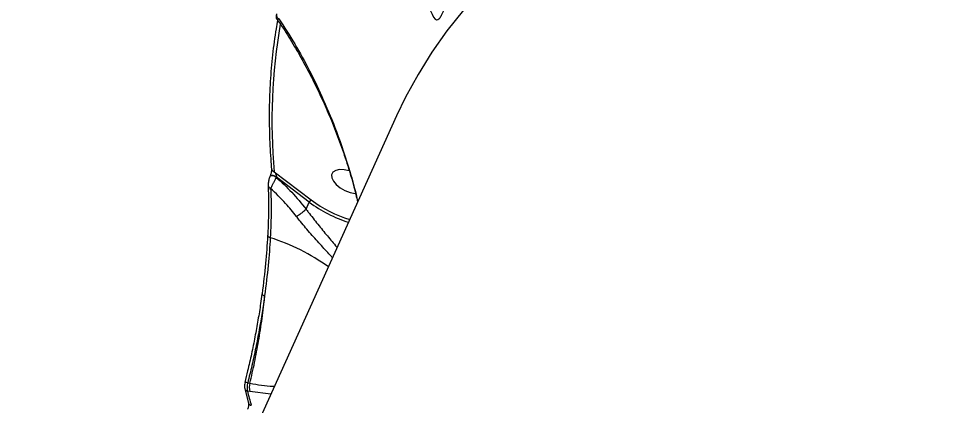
# Model space of a CAD drawing. Header units: millimetres. Extents: x -6523 to 7556, y -5559 to 6101.
# Drawn here: x -1837.7 to -1619.8, y 2090.3 to 2180.4 of the extents above; entities that cross this region are included whole.
import ezdxf

# ---------------------------------------------------------------- set-up
doc = ezdxf.new("R2010")
doc.units = ezdxf.units.MM
for name, color, linetype in [('DIKOM_ОБЪЕКТ', 7, 'Continuous'), ('DIKOM_РАЗМЕР_ЗОНА', 7, 'Continuous'), ('DIKOM_РАЗМЕР_ОБЪЕКТА', 7, 'Continuous')]:
    doc.layers.add(name, color=color, linetype=linetype)
doc.styles.add('style1', font='arial.ttf', dxfattribs={"width": 0.8})
doc.dimstyles.new('1-50', dxfattribs={"dimtxt": 300, "dimasz": 200, "dimexe": 100, "dimexo": 0, "dimgap": 100, "dimtad": 1, "dimtxsty": 'style1', "dimcen": 200, "dimclrd": 7, "dimclre": 7, "dimclrt": 7, "dimadec": 1, "dimazin": 2, "dimtfac": 1, "dimtmove": 0, "dimatfit": 2, "dimfxl": 0, "dimlwd": 25, "dimlwe": 18, "dimarcsym": 0})

# ---------------------------------------------------------------- blocks, each defined once
blk = doc.blocks.new('*D10')
at = {"layer": 'Defpoints', "color": 0, "transparency": 16777216}
for p in [(-1823.23, 4314.24), (3842.01, -3170.82), (6537.88, -3170.82)]:
    blk.add_point(p, dxfattribs=at)
at = {"layer": 'DIKOM_РАЗМЕР_ОБЪЕКТА', "color": 7, "lineweight": 18, "transparency": 16777216}
for p, q in [((-1823.23, 4314.24), (6637.88, 4314.24)), ((3842.01, -3170.82), (6637.88, -3170.82))]:
    blk.add_line(p, q, dxfattribs=at)
at = {"layer": 'DIKOM_РАЗМЕР_ОБЪЕКТА', "color": 7, "lineweight": 25, "transparency": 16777216}
blk.add_line((6537.88, 3914.24), (6537.88, -2770.82), dxfattribs=at)
at = {"layer": 'DIKOM_РАЗМЕР_ОБЪЕКТА', "color": 7, "transparency": 16777216}
for points in [[(6471.22, 3914.24), (6604.55, 3914.24), (6537.88, 4314.24)], [(6471.22, -2770.82), (6604.55, -2770.82), (6537.88, -3170.82)]]:
    blk.add_solid(points, dxfattribs=at)
at = {"layer": 'DIKOM_РАЗМЕР_ОБЪЕКТА', "color": 7, "transparency": 16777216, "insert": (6304.71, 207.11), "char_height": 300, "attachment_point": 5, "rotation": 90, "style": 'style1'}
blk.add_mtext('7500', dxfattribs=at)
blk = doc.blocks.new('*D13')
at = {"layer": 'Defpoints', "color": 0, "transparency": 16777216}
for p in [(-2358.18, 6101.03), (4341.71, -4605.15), (7455.88, -4605.15)]:
    blk.add_point(p, dxfattribs=at)
at = {"layer": 'DIKOM_РАЗМЕР_ЗОНА', "color": 7, "lineweight": 18, "transparency": 16777216}
for p, q in [((-2358.18, 6101.03), (7555.88, 6101.03)), ((4341.71, -4605.15), (7555.88, -4605.15))]:
    blk.add_line(p, q, dxfattribs=at)
at = {"layer": 'DIKOM_РАЗМЕР_ЗОНА', "color": 7, "lineweight": 25, "transparency": 16777216}
blk.add_line((7455.88, 5701.03), (7455.88, -4205.15), dxfattribs=at)
at = {"layer": 'DIKOM_РАЗМЕР_ЗОНА', "color": 7, "transparency": 16777216}
for points in [[(7389.22, 5701.03), (7522.55, 5701.03), (7455.88, 6101.03)], [(7389.22, -4205.15), (7522.55, -4205.15), (7455.88, -4605.15)]]:
    blk.add_solid(points, dxfattribs=at)
at = {"layer": 'DIKOM_РАЗМЕР_ЗОНА', "color": 7, "transparency": 16777216, "insert": (7222.71, 375.61), "char_height": 300, "attachment_point": 5, "rotation": 90, "style": 'style1'}
blk.add_mtext('10700', dxfattribs=at)

msp = doc.modelspace()

# ---------------------------------------------------------------- linework, layer by layer
at = {"layer": 'DIKOM_ОБЪЕКТ', "color": 7, "linetype": 'Continuous', "lineweight": 15}
for p, q in [((-1749.699, 2157.798), (-1858.029, 1917.433)), ((-1778.194, 2144.765), (-1769.575, 2138.161)), ((-1779.181, 2143.665), (-1779.212, 2143.597)), ((-1777.699, 2143.513), (-1777.73, 2143.445)), ((-1770.033, 2137.638), (-1777.699, 2143.513)), ((-1779.606, 2141.523), (-1779.607, 2141.551)), ((-1770.762, 2136.02), (-1770.033, 2137.638)), ((-1770.762, 2136.02), (-1770.767, 2136.014)), ((-1779.701, 2129.895), (-1779.716, 2129.642)), ((-1785.063, 2094.141), (-1784.171, 2090.789)), ((-1784.372, 2095.53), (-1783.868, 2095.437)), ((-1783.898, 2093.507), (-1784.446, 2093.609)), ((-1778.965, 2092.861), (-1783.898, 2093.507))]:
    msp.add_line(p, q, dxfattribs=at)
at = {"layer": 'DIKOM_ОБЪЕКТ', "color": 7, "linetype": 'Continuous', "lineweight": 15, "flags": 128}
for points in [[(-1616.803, 2236.649), (-1625.409, 2235.395), (-1633.806, 2233.922), (-1641.987, 2232.232), (-1649.944, 2230.327), (-1657.67, 2228.209), (-1665.157, 2225.879), (-1672.399, 2223.339), (-1679.389, 2220.593), (-1686.121, 2217.642), (-1692.587, 2214.49), (-1698.783, 2211.138), (-1704.702, 2207.591), (-1710.339, 2203.852), (-1715.689, 2199.924), (-1720.746, 2195.811), (-1725.506, 2191.516), (-1729.965, 2187.044), (-1734.118, 2182.398), (-1737.961, 2177.584), (-1741.492, 2172.605), (-1744.706, 2167.467), (-1747.6, 2162.173), (-1749.699, 2157.798)], [(-1760.723, 2144.957), (-1760.738, 2144.961), (-1761.92, 2145.214), (-1762.998, 2145.243), (-1763.885, 2145.045), (-1764.509, 2144.637), (-1764.82, 2144.052), (-1764.791, 2143.336), (-1764.426, 2142.548), (-1763.754, 2141.752), (-1762.829, 2141.012), (-1761.727, 2140.388), (-1760.536, 2139.931), (-1759.354, 2139.678), (-1759.249, 2139.666)], [(-1777.73, 2143.445), (-1777.962, 2143.595), (-1778.221, 2143.712), (-1778.487, 2143.786), (-1778.738, 2143.811), (-1778.953, 2143.787), (-1779.115, 2143.713), (-1779.212, 2143.597), (-1779.215, 2143.591)], [(-1777.699, 2143.513), (-1777.931, 2143.663), (-1778.191, 2143.78), (-1778.456, 2143.854), (-1778.707, 2143.88), (-1778.922, 2143.855), (-1779.085, 2143.781), (-1779.181, 2143.665), (-1779.181, 2143.665)], [(-1779.694, 2129.895), (-1779.677, 2129.996), (-1779.626, 2130.096)], [(-1779.116, 2129.362), (-1779.278, 2129.421), (-1779.42, 2129.496), (-1779.535, 2129.584), (-1779.621, 2129.681), (-1779.675, 2129.785), (-1779.694, 2129.891), (-1779.694, 2129.895)], [(-1781.016, 2116.183), (-1781.018, 2116.2), (-1781.004, 2116.255), (-1780.955, 2116.304)], [(-1784.996, 2095.602), (-1785.002, 2095.598), (-1785.005, 2095.592)]]:
    msp.add_lwpolyline(points, dxfattribs=at)
at = {"layer": 'DIKOM_ОБЪЕКТ', "color": 7, "linetype": 'Continuous', "lineweight": 15}
for centre, radius, start, end in [((-1776.842, 2181.255), 0.858, 159.53242, 250.03429), ((-1646.994, 2156.654), 131.738, 170.15707, 185.17751), ((-1778.016, 2145.577), 0.831, 187.98888, 257.63625), ((-1778.822, 2141.636), 0.792, 188.15875, 254.75407), ((-1751.603, 2162.462), 30.917, 233.40826, 252.52387), ((-1751.672, 2162.301), 30.054, 233.43843, 252.71265), ((-1793.595, 2083.677), 47.924, 54.22793, 72.41573), ((-1780.356, 2116.683), 0.828, 217.18211, 265.17632), ((-1784.332, 2094.364), 0.763, 197.02945, 261.47489), ((-1784.885, 2093.84), 1.766, 73.13123, 93.61931), ((-1780.078, 2094.412), 3.926, 164.87132, 193.31964), ((-1603.032, 2140.055), 187.265, 194.36048, 195.41629), ((-1783.454, 2091.02), 0.753, 197.88283, 262.00748)]:
    msp.add_arc(centre, radius, start, end, dxfattribs=at)
for points, knots in [([(-1736.4, 2199.641), (-1736.354, 2197.592), (-1736.259, 2193.44), (-1737.08, 2188.264), (-1737.979, 2184.725), (-1738.622, 2182.768), (-1739.146, 2181.452), (-1739.666, 2180.495), (-1740.181, 2180.012), (-1740.506, 2180.153), (-1740.975, 2180.677), (-1741.536, 2181.825), (-1742.619, 2184.151), (-1744.24, 2187.267), (-1746.355, 2190.721), (-1748.617, 2194.042), (-1750.626, 2196.825), (-1752.676, 2199.584), (-1754.473, 2201.987), (-1755.584, 2203.53), (-1756.05, 2204.176)], [0, 0, 0, 0, 0.0952085, 0.1929562, 0.2448, 0.2710704, 0.2981702, 0.3242902, 0.3503875, 0.3910753, 0.4019429, 0.4719631, 0.5438092, 0.6393962, 0.7378516, 0.7988543, 0.8613642, 0.9113743, 0.9628382, 1, 1, 1, 1]), ([(-1777.695, 2181.364), (-1777.712, 2181.289), (-1777.748, 2181.131), (-1777.763, 2180.938), (-1777.743, 2180.685), (-1777.685, 2180.461), (-1777.595, 2180.34), (-1777.561, 2180.293)], [0, 0, 0, 0, 0.24453861, 0.51299204, 0.68998857, 0.88057856, 1, 1, 1, 1]), ([(-1777.415, 2180.127), (-1777.535, 2179.458), (-1778.012, 2176.785), (-1778.635, 2172.03), (-1779.171, 2165.827), (-1779.403, 2159.523), (-1779.341, 2153.236), (-1779.091, 2148.53), (-1778.88, 2145.963), (-1778.838, 2145.461)], [0, 0, 0, 0, 0.060584, 0.2419143, 0.4232807, 0.6046973, 0.7861666, 0.9581966, 1, 1, 1, 1]), ([(-1777.135, 2180.448), (-1777.25, 2180.359), (-1777.456, 2180.198), (-1777.526, 2180.271), (-1777.557, 2180.304)], [0, 0, 0, 0, 0.5581327, 1, 1, 1, 1]), ([(-1777.545, 2180.313), (-1777.157, 2179.764), (-1775.878, 2177.951), (-1773.804, 2174.602), (-1771.311, 2170.261), (-1768.896, 2165.609), (-1766.658, 2160.883), (-1764.584, 2156.032), (-1762.724, 2151.177), (-1761.058, 2146.203), (-1759.734, 2141.729), (-1759.049, 2138.864), (-1758.766, 2137.68)], [0, 0, 0, 0, 0.04782771, 0.15795556, 0.27058403, 0.38568652, 0.50325887, 0.60842713, 0.71992346, 0.82644829, 0.92829127, 1, 1, 1, 1]), ([(-1777.135, 2180.448), (-1775.88, 2178.518), (-1773.369, 2174.658), (-1769.888, 2168.263), (-1766.634, 2161.453), (-1763.415, 2153.61), (-1760.955, 2146.233), (-1759.387, 2140.667), (-1758.877, 2138.323), (-1758.747, 2137.722)], [0, 0, 0, 0, 0.1617977, 0.323601, 0.4888933, 0.6541671, 0.8596992, 0.9640447, 1, 1, 1, 1]), ([(-1778.838, 2145.454), (-1778.838, 2145.45), (-1778.834, 2145.424), (-1778.83, 2145.224), (-1778.858, 2144.889), (-1778.93, 2144.465), (-1779.023, 2144.097), (-1779.109, 2143.837), (-1779.171, 2143.685), (-1779.193, 2143.642), (-1779.196, 2143.635)], [0, 0, 0, 0, 0.0217566, 0.1867661, 0.4205285, 0.6279969, 0.7775477, 0.8920633, 0.9830215, 1, 1, 1, 1]), ([(-1778.194, 2144.765), (-1778.126, 2144.672), (-1777.983, 2144.477), (-1777.816, 2144.165), (-1777.709, 2143.881), (-1777.674, 2143.691), (-1777.678, 2143.577), (-1777.692, 2143.534), (-1777.699, 2143.513)], [0, 0, 0, 0, 0.2759173, 0.5811686, 0.7840369, 0.9045462, 0.9531083, 1, 1, 1, 1]), ([(-1779.45, 2142.867), (-1779.471, 2142.785), (-1779.542, 2142.515), (-1779.61, 2142.05), (-1779.596, 2141.725), (-1779.589, 2141.552)], [0, 0, 0, 0, 0.1682147, 0.5580696, 1, 1, 1, 1]), ([(-1779.21, 2143.59), (-1779.271, 2143.446), (-1779.37, 2143.217), (-1779.428, 2142.963), (-1779.45, 2142.867)], [0, 0, 0, 0, 0.6240265, 1, 1, 1, 1]), ([(-1777.73, 2143.445), (-1777.817, 2143.272), (-1777.99, 2142.926), (-1778.29, 2142.33), (-1778.587, 2141.742), (-1778.85, 2141.227), (-1778.973, 2140.983), (-1779.03, 2140.872)], [0, 0, 0, 0, 0.1951387, 0.3899123, 0.5934494, 0.8140362, 1, 1, 1, 1]), ([(-1777.73, 2143.445), (-1776.504, 2142.314), (-1774.036, 2140.037), (-1771.858, 2137.365), (-1770.762, 2136.02)], [0, 0, 0, 0, 0.4967536, 1, 1, 1, 1]), ([(-1779.626, 2130.096), (-1779.531, 2132.247), (-1779.357, 2136.188), (-1779.47, 2139.369), (-1779.521, 2140.814)], [0, 0, 0, 0, 0.5456385, 1, 1, 1, 1]), ([(-1779.596, 2141.524), (-1779.596, 2141.523), (-1779.575, 2141.226), (-1779.568, 2140.891), (-1779.561, 2140.558)], [0, 0, 0, 0, 0.0028058, 1, 1, 1, 1]), ([(-1779.03, 2140.872), (-1778.967, 2139.182), (-1778.84, 2135.759), (-1779.023, 2131.512), (-1779.116, 2129.362)], [0, 0, 0, 0, 0.4937649, 1, 1, 1, 1]), ([(-1773.036, 2134.329), (-1773.855, 2135.351), (-1775.73, 2137.692), (-1777.841, 2139.726), (-1779.03, 2140.872)], [0, 0, 0, 0, 0.4365703, 1, 1, 1, 1]), ([(-1769.575, 2138.161), (-1769.582, 2138.157), (-1769.603, 2138.147), (-1769.66, 2138.112), (-1769.751, 2138.036), (-1769.863, 2137.914), (-1769.964, 2137.775), (-1770.01, 2137.684), (-1770.033, 2137.638)], [0, 0, 0, 0, 0.0458531, 0.1413853, 0.3561011, 0.5707146, 0.7853409, 1, 1, 1, 1]), ([(-1770.767, 2136.014), (-1770.905, 2135.878), (-1771.182, 2135.608), (-1771.712, 2135.173), (-1772.253, 2134.778), (-1772.69, 2134.504), (-1772.933, 2134.377), (-1773.022, 2134.335), (-1773.036, 2134.329)], [0, 0, 0, 0, 0.21202162, 0.42406028, 0.636095, 0.84814022, 0.97641212, 1, 1, 1, 1]), ([(-1770.767, 2136.014), (-1770.766, 2136.013), (-1770.606, 2135.784), (-1769.701, 2134.626), (-1768.047, 2132.492), (-1765.804, 2129.773), (-1764.282, 2127.956), (-1763.589, 2127.11), (-1763.551, 2127.063)], [0, 0, 0, 0, 0.0001244, 0.0716583, 0.3743114, 0.6773283, 0.9821911, 1, 1, 1, 1]), ([(-1764.62, 2124.691), (-1764.799, 2124.885), (-1765.701, 2125.865), (-1767.517, 2127.841), (-1769.964, 2130.594), (-1771.828, 2132.802), (-1772.815, 2134.049), (-1773.036, 2134.329)], [0, 0, 0, 0, 0.0697496, 0.351187, 0.6347106, 0.9179768, 1, 1, 1, 1]), ([(-1780.955, 2116.304), (-1780.656, 2118.693), (-1780.064, 2123.424), (-1779.786, 2127.696), (-1779.648, 2129.81)], [0, 0, 0, 0, 0.50500263, 1, 1, 1, 1]), ([(-1779.116, 2129.362), (-1779.254, 2127.252), (-1779.533, 2122.982), (-1780.125, 2118.251), (-1780.425, 2115.858)], [0, 0, 0, 0, 0.4941549, 1, 1, 1, 1]), ([(-1781.064, 2116.187), (-1781.161, 2115.472), (-1781.431, 2113.492), (-1781.972, 2110.161), (-1782.678, 2106.226), (-1783.481, 2102.262), (-1784.267, 2098.711), (-1784.823, 2096.511), (-1785.049, 2095.616)], [0, 0, 0, 0, 0.106795, 0.2961714, 0.4866605, 0.6777775, 0.8689152, 1, 1, 1, 1]), ([(-1780.425, 2115.858), (-1780.818, 2113.212), (-1781.413, 2109.203), (-1782.479, 2103.715), (-1783.367, 2099.581), (-1784.04, 2096.868), (-1784.372, 2095.53)], [0, 0, 0, 0, 0.3951721, 0.5986775, 0.8021808, 1, 1, 1, 1]), ([(-1783.868, 2095.437), (-1783.492, 2097.046), (-1782.737, 2100.282), (-1781.789, 2105.344), (-1780.977, 2110.576), (-1780.61, 2114.09), (-1780.425, 2115.858)], [0, 0, 0, 0, 0.2373891, 0.4771576, 0.7370088, 1, 1, 1, 1]), ([(-1784.999, 2095.591), (-1785.041, 2095.397), (-1785.131, 2094.977), (-1785.148, 2094.489), (-1785.069, 2094.219), (-1785.047, 2094.144)], [0, 0, 0, 0, 0.38174813, 0.82797431, 1, 1, 1, 1]), ([(-1784.372, 2095.53), (-1784.385, 2095.473), (-1784.449, 2095.198), (-1784.524, 2094.691), (-1784.541, 2094.064), (-1784.477, 2093.761), (-1784.446, 2093.609)], [0, 0, 0, 0, 0.080657, 0.3870598, 0.6935805, 1, 1, 1, 1]), ([(-1783.868, 2095.437), (-1782.04, 2095.107), (-1780.056, 2094.75), (-1778.263, 2094.732), (-1778.123, 2094.731)], [0, 0, 0, 0, 0.922078, 1, 1, 1, 1]), ([(-1784.17, 2090.783), (-1784.169, 2090.781), (-1784.168, 2090.777), (-1784.155, 2090.692), (-1784.15, 2090.542), (-1784.162, 2090.303), (-1784.209, 2089.997), (-1784.286, 2089.692), (-1784.359, 2089.485), (-1784.392, 2089.417), (-1784.397, 2089.406)], [0, 0, 0, 0, 0.071665, 0.1683268, 0.2921256, 0.4395654, 0.6171719, 0.8057964, 0.9668806, 1, 1, 1, 1])]:
    msp.add_open_spline(points, degree=3, knots=knots, dxfattribs=at)

# ---------------------------------------------------------------- dimensions: what is measured, and where the dimension line sits
at = {"layer": 'DIKOM_РАЗМЕР_ЗОНА'}
dim = msp.add_linear_dim(base=(7455.882, -4605.145), p1=(-2358.182, 6101.03), p2=(4341.706, -4605.145), angle=90, text='10700', dimstyle='1-50', override={"dimasz": 400, "dimgap": 80}, dxfattribs=at)
dim.commit()
dim.dimension.update_dxf_attribs({"geometry": '*D13', "text_midpoint": (7455.882, 375.606), "dimtype": 160})
at = {"layer": 'DIKOM_РАЗМЕР_ОБЪЕКТА'}
dim = msp.add_linear_dim(base=(6537.882, -3170.823), p1=(-1823.231, 4314.242), p2=(3842.008, -3170.823), angle=90, text='7500', dimstyle='1-50', override={"dimasz": 400, "dimgap": 80}, dxfattribs=at)
dim.commit()
dim.dimension.update_dxf_attribs({"geometry": '*D10', "text_midpoint": (6537.882, 207.106), "dimtype": 160})

doc.saveas('drawing.dxf')
